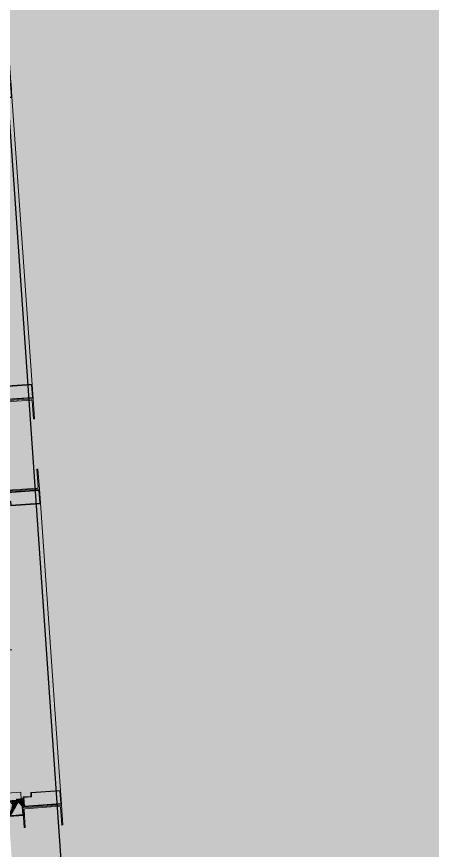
# Model space of a CAD drawing. Header units: millimetres. Extents: x 306 to 836129804, y -168137 to 818603917.
# Drawn here: x 834508528 to 834510625, y 817973443 to 817977650 of the extents above; entities that cross this region are included whole.
import ezdxf

# ---------------------------------------------------------------- set-up
doc = ezdxf.new("R2010")
doc.units = ezdxf.units.MM
doc.header["$LTSCALE"] = 3
for name, pattern in [('ACAD_ISO03W100', [30, 12, -18]), ('B0701', [2.34375, 1.5625, -0.78125]), ('Dash', [6, 3, -3])]:
    doc.linetypes.add(name, pattern=pattern)
doc.layers.add('_LTC', color=251, linetype='Continuous')
for name, color, linetype, lineweight in [('Eva-New', 1, 'ACAD_ISO03W100', 18), ('Hatch (LTC&CB)', 252, 'Continuous', 35), ('UAJ-08META', 251, 'Continuous', 9), ('UAJ-21EXWA-a', 251, 'Continuous', 9), ('UAJ-22INWA-a', 251, 'Continuous', 13), ('UAJ-23FLOR-c', 251, 'Continuous', 9), ('UAJ-31EXFR-h', 251, 'Continuous', 9), ('UAJ-31EXFR-y', 251, 'B0701', 9), ('UAJ-32INFR-c', 251, 'Continuous', 9), ('UAJ-32INFR-h', 251, 'Continuous', 9)]:
    doc.layers.add(name, color=color, linetype=linetype, lineweight=lineweight)
pattern_1 = [(45.00000000000012, (-109416.8442187309, -41196.64336895943), (-1.68379802270047, 1.683798022700463), []), (45.00000000000012, (-109415.7216861248, -41196.64336895943), (-1.68379802270047, 1.683798022700463), [])]
pattern_2 = [(45, (-1764.737409842762, 17.99999999945111), (-4.999999779477807, 4.999999779477808), []), (45, (-1763.037409842762, 17.99999999945111), (-4.999999779477807, 4.999999779477808), []), (45, (-1762.937409842762, 17.99999999945111), (-4.999999779477807, 4.999999779477808), []), (45, (-1762.837409842762, 17.99999999945111), (-4.999999779477807, 4.999999779477808), []), (45, (-1762.737409842762, 17.99999999945111), (-4.999999779477807, 4.999999779477808), []), (45, (-1762.637409842763, 17.99999999945111), (-4.999999779477807, 4.999999779477808), []), (45, (-1762.537409842762, 17.99999999945111), (-4.999999779477807, 4.999999779477808), []), (45, (-1762.437409842762, 17.99999999945111), (-4.999999779477807, 4.999999779477808), [])]
pattern_3 = [(45, (-1799.928081032677, 17.99999999945111), (-4.999999779477807, 4.999999779477808), []), (45, (-1798.228081032677, 17.99999999945111), (-4.999999779477807, 4.999999779477808), []), (45, (-1798.128081032677, 17.99999999945111), (-4.999999779477807, 4.999999779477808), []), (45, (-1798.028081032677, 17.99999999945111), (-4.999999779477807, 4.999999779477808), []), (45, (-1797.928081032677, 17.99999999945111), (-4.999999779477807, 4.999999779477808), []), (45, (-1797.828081032677, 17.99999999945111), (-4.999999779477807, 4.999999779477808), []), (45, (-1797.728081032677, 17.99999999945111), (-4.999999779477807, 4.999999779477808), []), (45, (-1797.628081032677, 17.99999999945111), (-4.999999779477807, 4.999999779477808), [])]

# ---------------------------------------------------------------- blocks, each defined once
blk = doc.blocks.new('21_UNS-EXWA-Facade Triangle Extrusion')
at = {"layer": 'UAJ-08META'}
h = blk.add_hatch(dxfattribs=at)
h.set_pattern_fill('ANSI32', color=256, scale=0.25, angle=-3.998908525866516)
h.set_pattern_definition(pattern_1)
edge = h.paths.add_edge_path()
edge.add_line((-75.01259005069733, -47.16361486911774), (-67.87473440170288, -33.6935887336731))
edge.add_line((-67.87473440170288, -33.6935887336731), (-65.25258207321167, -37.77321720123291))
edge.add_line((-65.25258207321167, -37.77321720123291), (-63.57014775276184, -36.69184410572052))
edge.add_line((-63.57014775276184, -36.69184410572052), (-66.191903591156, -32.612832903862))
edge.add_line((-66.191903591156, -32.612832903862), (-64.50235915184021, -31.54252290725708))
edge.add_line((-64.50235915184021, -31.54252290725708), (-61.88771343231201, -35.61047101020813))
edge.add_line((-61.88771343231201, -35.61047101020813), (-60.20527946949005, -34.5290983915329))
edge.add_line((-60.20527946949005, -34.5290983915329), (-62.82474744319916, -30.45036041736603))
edge.add_line((-62.82474744319916, -30.45036041736603), (-20.0749454498291, -2.995363593101501))
edge.add_line((-20.0749454498291, -2.995363593101501), (-17.46405339241028, -7.057471752166748))
edge.add_line((-17.46405339241028, -7.057471752166748), (-15.78161954879761, -5.976099371910095))
edge.add_line((-15.78161954879761, -5.976099371910095), (-18.39626514911652, -1.908150553703308))
edge.add_line((-18.39626514911652, -1.908150553703308), (-16.71758425235748, -0.8209383487701416))
edge.add_line((-16.71758425235748, -0.8209383487701416), (-14.09918510913849, -4.894726157188416))
edge.add_line((-14.09918510913849, -4.894726157188416), (-12.41675090789795, -3.813353180885315))
edge.add_line((-12.41675090789795, -3.813353180885315), (-15.0389039516449, 0.2662745714187622))
edge.add_line((-15.0389039516449, 0.2662745714187622), (-0.8188365697860718, 0.4905227422714233))
edge.add_line((-0.8188365697860718, 0.4905227422714233), (-71.2157564163208, 42.66169381141663))
edge.add_arc((-72.50049510525452, 40.51706179758747), 2.499999994716807, 59.07634435006711, 179.9920953721348)
edge.add_line((-75.0004950761795, 40.51740670204163), (-75.01273441314697, -48.20710110664368))
edge.add_line((-75.01273441314697, -48.20710110664368), (-75.01259005069733, -47.16361486911774))
edge = h.paths.add_edge_path(flags=16)
edge.add_line((-68.6583776473999, -31.22540402412415), (-16.1267796754837, 2.53891122341156))
edge.add_arc((-17.47850388801287, 4.641966418766378), 2.499999900289295, 302.7306025113452, 419.0763484705993)
edge.add_line((-16.19376540184021, 6.786598443984985), (-72.5004950761795, 40.51706194877625))
edge.add_line((-72.5004950761795, 40.51706194877625), (-72.51010143756866, -29.12200355529785))
edge.add_arc((-70.0101015365577, -29.12234859176267), 2.499999924820999, 179.9920923464523, 302.7305933400276)
h = blk.add_hatch(dxfattribs=at)
h.set_pattern_fill('ANSI32', color=256, scale=0.25, angle=-3.998908525866516)
h.set_pattern_definition(pattern_1)
h.paths.add_polyline_path([(-62.61064434051514, -37.26119458675385), (-65.49787187576294, -32.76788723468781), (-64.65470325946808, -32.23022532463074), (-61.76762568950653, -36.72203266620636), (-14.82031857967377, -6.546976327896118), (-17.70624601840973, -2.056959748268127), (-16.86690068244934, -1.513350248336792), (-13.97909653186798, -6.006286859512329), (-4.745509028434753, -0.07146263122558594), (0, 0), (-75.01273441314697, -48.20710110664368), (-72.51210236549377, -43.62797057628632), (-62.60884714126587, -37.26272201538086)])
for points in [[(-75.01259005069733, -47.16361486911774), (-67.87473440170288, -33.6935887336731), (-65.25258207321167, -37.77321720123291), (-63.57014775276184, -36.69184410572052), (-66.191903591156, -32.612832903862), (-64.50235915184021, -31.54252290725708), (-61.88771343231201, -35.61047101020813), (-60.20527946949005, -34.5290983915329), (-62.82474744319916, -30.45036041736603), (-20.0749454498291, -2.995363593101501), (-17.46405339241028, -7.057471752166748), (-15.78161954879761, -5.976099371910095), (-18.39626514911652, -1.908150553703308), (-16.71758425235748, -0.8209383487701416), (-14.09918510913849, -4.894726157188416), (-12.41675090789795, -3.813353180885315), (-15.0389039516449, 0.2662745714187622), (-0.8188365697860718, 0.4905227422714233), (-71.2157564163208, 42.66169381141663, 0.5826902400280833), (-75.0004950761795, 40.51740670204163), (-75.01273441314697, -48.20710110664368)], [(-68.6583776473999, -31.22540402412415), (-16.1267796754837, 2.53891122341156, 0.5562828354535237), (-16.19376540184021, 6.786598443984985), (-72.5004950761795, 40.51706194877625), (-72.51010143756866, -29.12200355529785, 0.593393664896227)]]:
    blk.add_lwpolyline(points, format="xyb", close=True, dxfattribs=at)
blk.add_lwpolyline([(-62.61064434051514, -37.26119458675385), (-65.49787187576294, -32.76788723468781), (-64.65470325946808, -32.23022532463074), (-61.76762568950653, -36.72203266620636), (-14.82031857967377, -6.546976327896118), (-17.70624601840973, -2.056959748268127), (-16.86690068244934, -1.513350248336792), (-13.97909653186798, -6.006286859512329), (-4.745509028434753, -0.07146263122558594), (0, 0), (-75.01273441314697, -48.20710110664368), (-72.51210236549377, -43.62797057628632), (-62.60884714126587, -37.26272201538086)], close=True, dxfattribs=at)
at = {"layer": 'UAJ-08META', "linetype": 'Dash'}
for points in [[(-14.97881484031677, 4.68138599395752), (-72.50529825687408, 5.697529196739197)], [(-71.2083113193512, -31.31649792194366), (-44.34713017940521, 23.65182995796204)]]:
    blk.add_lwpolyline(points, dxfattribs=at)
at = {"layer": 'UAJ-08META'}
blk.add_lwpolyline([(-18.12446212768555, -2.327821254730225), (-18.12287628650665, -2.326794028282166)], dxfattribs=at)
blk = doc.blocks.new('*U|REF3218964')
at = {"layer": 'UAJ-32INFR-c'}
h = blk.add_hatch(color=256, dxfattribs=at)
edge = h.paths.add_edge_path()
edge.add_line((2.374999999996889, 42.8219198798), (2.374999999996527, 3.749999999999972))
edge.add_arc((3.12499999999653, 3.749999999999988), 0.7500000000000031, 180.0000000000011, 269.999999999998)
edge.add_line((3.124999999996504, 2.999999999999985), (74.3875901572351, 2.999999999999326))
edge.add_line((74.3875901572351, 2.999999999999326), (74.38759015723507, -6.87894186057747e-13))
edge.add_line((74.38759015723507, -6.87894186057747e-13), (3.124999999996504, -2.131628207280301e-14))
edge.add_arc((3.124999999996538, 3.750000000000002), 3.750000000000023, 179.9999999999996, 269.9999999999996, ccw=False)
edge.add_line((-0.6250000000034852, 3.75000000000003), (-0.6250000000034993, 42.82191987980003))
edge.add_line((-0.6250000000034993, 42.82191987980003), (2.374999999996889, 42.8219198798))
at = {"layer": 'UAJ-32INFR-h'}
h = blk.add_hatch(dxfattribs=at)
h.set_pattern_fill('STAAL', color=256, style=0)
h.set_pattern_definition(pattern_2)
edge = h.paths.add_edge_path()
edge.add_line((2.374999999996889, 42.8219198798), (2.374999999996527, 3.749999999999972))
edge.add_arc((3.12499999999653, 3.749999999999988), 0.7500000000000031, 180.0000000000011, 269.999999999998)
edge.add_line((3.124999999996504, 2.999999999999985), (74.3875901572351, 2.999999999999326))
edge.add_line((74.3875901572351, 2.999999999999326), (74.38759015723507, -6.87894186057747e-13))
edge.add_line((74.38759015723507, -6.87894186057747e-13), (3.124999999996504, -2.131628207280301e-14))
edge.add_arc((3.124999999996538, 3.750000000000002), 3.750000000000023, 179.9999999999996, 269.9999999999996, ccw=False)
edge.add_line((-0.6250000000034852, 3.75000000000003), (-0.6250000000034993, 42.82191987980003))
edge.add_line((-0.6250000000034993, 42.82191987980003), (2.374999999996889, 42.8219198798))
at = {"layer": 'UAJ-22INWA-a', "lineweight": -2}
blk.add_lwpolyline([(2.374999999996889, 42.8219198798), (2.374999999996527, 3.749999999999975, 0.4142135623730798), (3.124999999996504, 2.999999999999985), (74.3875901572351, 2.999999999999326), (74.38759015723507, -6.87894186057747e-13), (3.12499999999651, -2.886579864025407e-14, -0.4142135623730951), (-0.6250000000034852, 3.75000000000003), (-0.6250000000030749, 42.82191987980003)], format="xyb", close=True, dxfattribs=at)
blk = doc.blocks.new('*U|REF3319065')
at = {"layer": 'UAJ-32INFR-c'}
h = blk.add_hatch(color=256, dxfattribs=at)
edge = h.paths.add_edge_path()
edge.add_line((2.374999999996889, 42.8219198798), (2.374999999996527, 3.749999999999972))
edge.add_arc((3.12499999999653, 3.749999999999988), 0.7500000000000031, 180.0000000000011, 269.999999999998)
edge.add_line((3.124999999996504, 2.999999999999985), (74.3875901572351, 2.999999999999326))
edge.add_line((74.3875901572351, 2.999999999999326), (74.38759015723507, -6.87894186057747e-13))
edge.add_line((74.38759015723507, -6.87894186057747e-13), (3.124999999996504, -2.131628207280301e-14))
edge.add_arc((3.124999999996538, 3.750000000000002), 3.750000000000023, 179.9999999999996, 269.9999999999996, ccw=False)
edge.add_line((-0.6250000000034852, 3.75000000000003), (-0.6250000000034993, 42.82191987980003))
edge.add_line((-0.6250000000034993, 42.82191987980003), (2.374999999996889, 42.8219198798))
at = {"layer": 'UAJ-32INFR-h'}
h = blk.add_hatch(dxfattribs=at)
h.set_pattern_fill('STAAL', color=256, style=0)
h.set_pattern_definition(pattern_2)
edge = h.paths.add_edge_path()
edge.add_line((2.374999999996889, 42.8219198798), (2.374999999996527, 3.749999999999972))
edge.add_arc((3.12499999999653, 3.749999999999988), 0.7500000000000031, 180.0000000000011, 269.999999999998)
edge.add_line((3.124999999996504, 2.999999999999985), (74.3875901572351, 2.999999999999326))
edge.add_line((74.3875901572351, 2.999999999999326), (74.38759015723507, -6.87894186057747e-13))
edge.add_line((74.38759015723507, -6.87894186057747e-13), (3.124999999996504, -2.131628207280301e-14))
edge.add_arc((3.124999999996538, 3.750000000000002), 3.750000000000023, 179.9999999999996, 269.9999999999996, ccw=False)
edge.add_line((-0.6250000000034852, 3.75000000000003), (-0.6250000000034993, 42.82191987980003))
edge.add_line((-0.6250000000034993, 42.82191987980003), (2.374999999996889, 42.8219198798))
at = {"layer": 'UAJ-22INWA-a', "lineweight": -2}
blk.add_lwpolyline([(2.374999999996889, 42.8219198798), (2.374999999996527, 3.749999999999975, 0.4142135623730798), (3.124999999996504, 2.999999999999985), (74.3875901572351, 2.999999999999326), (74.38759015723507, -6.87894186057747e-13), (3.12499999999651, -2.886579864025407e-14, -0.4142135623730951), (-0.6250000000034852, 3.75000000000003), (-0.6250000000030749, 42.82191987980003)], format="xyb", close=True, dxfattribs=at)
blk = doc.blocks.new('*U|REF3419166')
at = {"layer": 'UAJ-32INFR-c'}
h = blk.add_hatch(color=256, dxfattribs=at)
edge = h.paths.add_edge_path()
edge.add_line((2.374999999996803, 30.0000000055), (2.374999999996527, 3.749999999999993))
edge.add_arc((3.124999999996549, 3.750000000000012), 0.7500000000000222, 180.0000000000013, 269.9999999999998)
edge.add_line((3.124999999996547, 2.99999999999999), (39.19691896732024, 2.999999999999649))
edge.add_line((39.19691896732024, 2.999999999999649), (39.19691896732022, -3.512745649913995e-13))
edge.add_line((39.19691896732022, -3.510618379322006e-13), (3.124999999996518, -2.486899575160351e-14))
edge.add_arc((3.124999999996543, 3.750000000000004), 3.750000000000028, 179.9999999999996, 269.9999999999996, ccw=False)
edge.add_line((-0.6250000000034852, 3.75000000000003), (-0.6250000000031972, 30.00000000550003))
edge.add_line((-0.6250000000031972, 30.00000000550003), (2.374999999996803, 30.0000000055))
at = {"layer": 'UAJ-32INFR-h'}
h = blk.add_hatch(dxfattribs=at)
h.set_pattern_fill('STAAL', color=256, style=0)
h.set_pattern_definition(pattern_3)
edge = h.paths.add_edge_path()
edge.add_line((2.374999999996803, 30.0000000055), (2.374999999996527, 3.749999999999993))
edge.add_arc((3.124999999996549, 3.750000000000012), 0.7500000000000222, 180.0000000000013, 269.9999999999998)
edge.add_line((3.124999999996547, 2.99999999999999), (39.19691896732024, 2.999999999999649))
edge.add_line((39.19691896732024, 2.999999999999649), (39.19691896732022, -3.512745649913995e-13))
edge.add_line((39.19691896732022, -3.510618379322006e-13), (3.124999999996518, -2.486899575160351e-14))
edge.add_arc((3.124999999996543, 3.750000000000004), 3.750000000000028, 179.9999999999996, 269.9999999999996, ccw=False)
edge.add_line((-0.6250000000034852, 3.75000000000003), (-0.6250000000031972, 30.00000000550003))
edge.add_line((-0.6250000000031972, 30.00000000550003), (2.374999999996803, 30.0000000055))
at = {"layer": 'UAJ-22INWA-a', "lineweight": -2}
blk.add_lwpolyline([(2.374999999996803, 30.0000000055), (2.374999999996527, 3.749999999999995, 0.4142135623730876), (3.124999999996547, 2.99999999999999), (39.19691896732024, 2.999999999999649), (39.19691896732022, -3.510618379322006e-13), (3.124999999996518, -2.486899575160351e-14, -0.4142135623730951), (-0.6250000000034852, 3.75000000000003), (-0.6250000000031972, 30.00000000550003)], format="xyb", close=True, dxfattribs=at)
blk = doc.blocks.new('*U|REF23431329')
at = {"layer": 'UAJ-32INFR-c'}
h = blk.add_hatch(color=256, dxfattribs=at)
h.dxf.hatch_style = 1
h.paths.add_polyline_path([(4, 1.17415765998885e-09, 1), (-4, 1.17415765998885e-09, 1)])
h.paths.add_polyline_path([(3, 1.17415765998885e-09, -1), (-3, 1.17415765998885e-09, -1)], flags=16)
at = {"layer": 'UAJ-32INFR-h'}
h = blk.add_hatch(dxfattribs=at)
h.set_pattern_fill('STAAL', color=256)
h.set_pattern_definition([(45, (0, 0), (-4.999999779477807, 4.999999779477808), []), (45, (1.7, 0), (-4.999999779477807, 4.999999779477808), []), (45, (1.8, 0), (-4.999999779477807, 4.999999779477808), []), (45, (1.9, 0), (-4.999999779477807, 4.999999779477808), []), (45, (2, 0), (-4.999999779477807, 4.999999779477808), []), (45, (2.1, 0), (-4.999999779477807, 4.999999779477808), []), (45, (2.2, 0), (-4.999999779477807, 4.999999779477808), []), (45, (2.3, 0), (-4.999999779477807, 4.999999779477808), [])])
h.paths.add_polyline_path([(4, 1.17415765998885e-09, 1), (-4, 1.17415765998885e-09, 1)])
at = {"layer": 'UAJ-22INWA-a', "lineweight": -2}
for radius in [4, 3]:
    blk.add_circle((0, 1.17415765998885e-09), radius, dxfattribs=at)
blk = doc.blocks.new('*U|REF3118863')
at = {"layer": 'UAJ-32INFR-c'}
h = blk.add_hatch(color=256, dxfattribs=at)
edge = h.paths.add_edge_path()
edge.add_line((2.374999999996803, 30.0000000055), (2.374999999996527, 3.749999999999993))
edge.add_arc((3.124999999996549, 3.750000000000012), 0.7500000000000222, 180.0000000000013, 269.9999999999998)
edge.add_line((3.124999999996547, 2.99999999999999), (39.19691896732024, 2.999999999999649))
edge.add_line((39.19691896732024, 2.999999999999649), (39.19691896732022, -3.512745649913995e-13))
edge.add_line((39.19691896732022, -3.510618379322006e-13), (3.124999999996518, -2.486899575160351e-14))
edge.add_arc((3.124999999996543, 3.750000000000004), 3.750000000000028, 179.9999999999996, 269.9999999999996, ccw=False)
edge.add_line((-0.6250000000034852, 3.75000000000003), (-0.6250000000031972, 30.00000000550003))
edge.add_line((-0.6250000000031972, 30.00000000550003), (2.374999999996803, 30.0000000055))
at = {"layer": 'UAJ-32INFR-h'}
h = blk.add_hatch(dxfattribs=at)
h.set_pattern_fill('STAAL', color=256, style=0)
h.set_pattern_definition(pattern_3)
edge = h.paths.add_edge_path()
edge.add_line((2.374999999996803, 30.0000000055), (2.374999999996527, 3.749999999999993))
edge.add_arc((3.124999999996549, 3.750000000000012), 0.7500000000000222, 180.0000000000013, 269.9999999999998)
edge.add_line((3.124999999996547, 2.99999999999999), (39.19691896732024, 2.999999999999649))
edge.add_line((39.19691896732024, 2.999999999999649), (39.19691896732022, -3.512745649913995e-13))
edge.add_line((39.19691896732022, -3.510618379322006e-13), (3.124999999996518, -2.486899575160351e-14))
edge.add_arc((3.124999999996543, 3.750000000000004), 3.750000000000028, 179.9999999999996, 269.9999999999996, ccw=False)
edge.add_line((-0.6250000000034852, 3.75000000000003), (-0.6250000000031972, 30.00000000550003))
edge.add_line((-0.6250000000031972, 30.00000000550003), (2.374999999996803, 30.0000000055))
at = {"layer": 'UAJ-22INWA-a', "lineweight": -2}
blk.add_lwpolyline([(2.374999999996803, 30.0000000055), (2.374999999996527, 3.749999999999995, 0.4142135623730876), (3.124999999996547, 2.99999999999999), (39.19691896732024, 2.999999999999649), (39.19691896732022, -3.510618379322006e-13), (3.124999999996518, -2.486899575160351e-14, -0.4142135623730951), (-0.6250000000034852, 3.75000000000003), (-0.6250000000031972, 30.00000000550003)], format="xyb", close=True, dxfattribs=at)
blk = doc.blocks.new('*U2878')
at = {"layer": 'UAJ-31EXFR-h'}
h = blk.add_hatch(color=256, dxfattribs=at)
h.dxf.hatch_style = 1
edge = h.paths.add_edge_path()
edge.add_line((-49.98460531026613, 64.98741030649806), (50.04618311136473, 64.98740982966086))
edge.add_line((50.04618311136473, 64.98740982966086), (50.04618311136473, -130.0031429683916))
edge.add_line((50.04618311136473, -130.0031429683916), (-49.98460566997697, -130.0031429683916))
edge.add_line((-49.98460566997697, -130.0031429683916), (-49.98460566997697, -125.0031433260195))
edge.add_line((-49.98460566997697, -125.0031433260195), (40.01539468973378, -125.0031424823068))
edge.add_arc((40.01539468973377, -120.0031424823069), 4.999999999999915, 270.0000000000002, 359.9999999999997)
edge.add_line((45.01539468973368, -120.0031424823069), (45.01539433210586, 54.98741006807947))
edge.add_arc((40.01539392509982, 54.98740989949206), 5.000000407006037, 1.931869285508747e-06, 89.9999912379403)
edge.add_line((40.01539468973384, 59.98741030649805), (-49.98460531026613, 59.98741030649806))
edge.add_line((-49.98460531026613, 59.98741030649806), (-49.98460531026613, 64.98741030649806))
h = blk.add_hatch(color=256, dxfattribs=at)
h.dxf.hatch_style = 1
h.paths.add_polyline_path([(50.04618311136475, 64.98740982966086), (55.0153946897339, 64.98740982966086), (55.0153946897339, -130.0031433262515), (50.04618311136475, -130.0031433262515)])
h = blk.add_hatch(color=256, dxfattribs=at)
h.dxf.hatch_style = 1
h.paths.add_polyline_path([(122.0153945705246, -127.0031433262515), (58.01539468973387, -127.0031433262515), (58.01539445131529, 57.17808079676291), (102.015394332106, 57.1780809159722), (102.0153946897339, 17.1780809159722), (122.0153944513153, 17.17808079676291)], flags=16)
h.paths.add_polyline_path([(125.0153945705246, -130.0031433262515), (55.01539468973387, -130.0031433262515), (55.015394332106, 60.1780809159722), (105.015394332106, 60.1780809159722), (105.0153946897339, 20.17808079676291), (125.0153945705246, 20.17808079676291)])
h = blk.add_hatch(color=256, dxfattribs=at)
h.dxf.hatch_style = 1
h.paths.add_polyline_path([(1578.015394570525, -127.0031433262515), (1642.015394451315, -127.0031433262515), (1642.015394689734, 57.17808079676291), (1598.015394808943, 57.1780809159722), (1598.015394451315, 17.1780809159722), (1578.015394689734, 17.17808079676291)], flags=16)
h.paths.add_polyline_path([(1575.015394570525, -130.0031433262515), (1645.015394451315, -130.0031433262515), (1645.015394808943, 60.1780809159722), (1595.015394808943, 60.1780809159722), (1595.015394451315, 20.17808079676291), (1575.015394570525, 20.17808079676291)])
h = blk.add_hatch(color=256, dxfattribs=at)
h.dxf.hatch_style = 1
h.paths.add_polyline_path([(1649.984606029685, 64.98740982966086), (1645.015394451315, 64.98740982966086), (1645.015394451315, -130.0031433262515), (1649.984606029685, -130.0031433262515)])
h = blk.add_hatch(color=256, dxfattribs=at)
h.dxf.hatch_style = 1
edge = h.paths.add_edge_path()
edge.add_line((1750.015394451315, 64.98741030649806), (1649.984606029685, 64.98740982966086))
edge.add_line((1649.984606029685, 64.98740982966086), (1649.984606029685, -130.0031429683916))
edge.add_line((1649.984606029685, -130.0031429683916), (1750.015394811026, -130.0031429683916))
edge.add_line((1750.015394811026, -130.0031429683916), (1750.015394811026, -125.0031433260195))
edge.add_line((1750.015394811026, -125.0031433260195), (1660.015394451315, -125.0031424823068))
edge.add_arc((1660.015394451315, -120.0031424823069), 4.999999999999858, 179.9999999999997, 270, ccw=False)
edge.add_line((1655.015394451316, -120.0031424823069), (1655.015394808943, 54.98741006807947))
edge.add_arc((1660.015395215949, 54.98740989949212), 5.00000040700593, 90.00000876205979, 179.9999980681314, ccw=False)
edge.add_line((1660.015394451315, 59.98741030649805), (1750.015394451315, 59.98741030649806))
edge.add_line((1750.015394451315, 59.98741030649806), (1750.015394451315, 64.98741030649806))
at = {"layer": 'UAJ-08META'}
for points in [[(-49.98460531026613, 64.98741030649806), (50.04618311136473, 64.98740982966086), (50.04618311136473, -130.0031429683916), (-49.98460566997697, -130.0031429683916), (-49.98460566997697, -125.0031433260195), (40.01539468973378, -125.0031424823068, 0.4142135623730921), (45.01539468973368, -120.0031424823069), (45.01539433210586, 54.98741006807948, 0.4142135077062553), (40.01539468973384, 59.98741030649805), (-49.98460531026613, 59.98741030649806)], [(1750.015394451315, 64.98741030649806), (1649.984606029685, 64.98740982966086), (1649.984606029685, -130.0031429683916), (1750.015394811026, -130.0031429683916), (1750.015394811026, -125.0031433260195), (1660.015394451315, -125.0031424823068, -0.4142135623730921), (1655.015394451316, -120.0031424823069), (1655.015394808943, 54.98741006807948, -0.4142135077062553), (1660.015394451315, 59.98741030649805), (1750.015394451315, 59.98741030649806)]]:
    blk.add_lwpolyline(points, format="xyb", close=True, dxfattribs=at)
for points in [[(50.04618311136475, 64.98740982966086), (55.0153946897339, 64.98740982966086), (55.0153946897339, -130.0031433262515), (50.04618311136475, -130.0031433262515)], [(125.0153945705246, -130.0031433262515), (55.01539468973387, -130.0031433262515), (55.015394332106, 60.1780809159722), (105.015394332106, 60.1780809159722), (105.0153946897339, 20.17808079676291), (125.0153945705246, 20.17808079676291)], [(122.0153945705246, -127.0031433262515), (58.01539468973387, -127.0031433262515), (58.01539445131529, 57.17808079676291), (102.015394332106, 57.1780809159722), (102.0153946897339, 17.1780809159722), (122.0153944513153, 17.17808079676291)], [(1575.015394570525, -130.0031429686236), (1645.015394451315, -130.0031430878329), (1645.015394570525, 60.17808115439077), (1595.015394689734, 60.17808139280935), (1595.015394212897, 20.17808115439077), (1575.015394212897, 20.17808115439077)], [(1575.015394570525, -130.0031433262515), (1645.015394451315, -130.0031433262515), (1645.015394808943, 60.1780809159722), (1595.015394808943, 60.1780809159722), (1595.015394451315, 20.17808079676291), (1575.015394570525, 20.17808079676291)], [(1578.015394689734, -127.0031429686236), (1642.015394451315, -127.0031429686236), (1642.015394689734, 57.17808115439077), (1598.015394808943, 57.17808127360006), (1598.015394212897, 17.17808115439077), (1578.015394451315, 17.17808103518148)], [(1578.015394570525, -127.0031433262515), (1642.015394451315, -127.0031433262515), (1642.015394689734, 57.17808079676291), (1598.015394808943, 57.1780809159722), (1598.015394451315, 17.1780809159722), (1578.015394689734, 17.17808079676291)], [(1649.984606029685, 64.98740982966086), (1645.015394451315, 64.98740982966086), (1645.015394451315, -130.0031433262515), (1649.984606029685, -130.0031433262515)]]:
    blk.add_lwpolyline(points, close=True, dxfattribs=at)
at = {"layer": 'UAJ-21EXWA-a'}
for points in [[(130.2247588708791, 70.17808103400745), (130.2247589900882, 815.1780810340074), (90.22483027724333, 815.1780811532167), (90.22483003882498, 70.17808115321674)], [(1569.836818934394, 70.17808103400745), (1569.836818815185, 815.1780810340074), (1609.83674752803, 815.1780811532167), (1609.836747766448, 70.17808115321674)]]:
    blk.add_lwpolyline(points, close=True, dxfattribs=at)
at = {"layer": 'UAJ-23FLOR-c'}
blk.add_lwpolyline([(1649.984606029685, -130.0031429683915), (1649.984605792248, 64.98740982966086), (1687.806526253754, 64.98741000995435), (1687.806525896176, 139.9999999944971), (12.22426324487308, 139.9999999944971), (12.22426288729524, 64.98741000995435), (50.04618311136475, 64.98740982966086), (50.04618311136473, -130.0031429683915)], close=True, dxfattribs=at)
at = {"layer": 'UAJ-31EXFR-h'}
for points in [[(15.22426403311796, 730.1780809147981), (15.22426403311796, 815.1780811532167), (90.22483027724333, 815.1780811532167), (90.22483026441961, 775.1070505983323)], [(1684.77573596687, 730.1780809147981), (1684.77573596687, 815.1780811532167), (1609.775169722745, 815.1780811532167), (1609.775169735568, 775.1070505983323)], [(15.22426403311796, 730.1780809147981), (15.22426391390867, 530.1780807955888), (90.2248302004147, 575.1070593757348), (90.23699844626493, 681.9709798081544)], [(130.2247587516696, 745.1780807955888), (210.2247587516698, 745.1780807955888), (210.2247587516698, 140.1780809147982), (130.2247587516696, 140.1780809147982)], [(180.2247588708791, 140.1780807955889), (210.2247587516698, 140.1780809147982), (210.2247588708789, 745.1780809147981), (180.2247588708789, 745.1780809147981)], [(1519.836818934394, 140.1780807955889), (1489.836819053603, 140.1780809147982), (1489.836818934394, 745.1780809147981), (1519.836818934394, 745.1780809147981)], [(1489.836818934394, 745.1780809147981), (1569.836818934394, 745.1780809147981), (1569.836818934394, 140.1780807955889), (1489.836818934394, 140.1780807955889)], [(1684.837313772155, 730.1780809147981), (1684.837313891365, 530.1780807955888), (1609.836747604859, 575.1070593757348), (1609.824579359008, 681.9709798081544)], [(15.22426391390867, 530.1780807955888), (15.22426379469938, 330.1780806763795), (90.22483008120541, 375.1070592565255), (90.23699832705564, 481.9709796889451)], [(1684.837313891365, 530.1780807955888), (1684.837314010574, 330.1780806763795), (1609.836747724068, 375.1070592565255), (1609.824579478218, 481.9709796889451)], [(15.2242639139089, 330.1780807955889), (15.22426379469961, 130.1780806763795), (90.22483008120564, 175.1070592565256), (90.23699832705587, 281.9709796889452)], [(1684.837313891364, 330.1780807955889), (1684.837314010574, 130.1780806763795), (1609.836747724068, 175.1070592565256), (1609.824579478217, 281.9709796889452)]]:
    blk.add_lwpolyline(points, close=True, dxfattribs=at)
for points in [[(180.2247586324603, 745.1780807955888), (130.2247587516696, 745.1780807955888), (130.2247587516696, 735.1780807955888), (180.224758513251, 735.1780807955888)], [(1519.836819172813, 745.1780807955888), (1569.836819053604, 745.1780807955888), (1569.836819053604, 735.1780807955888), (1519.836819292022, 735.1780807955888)], [(180.2247588708791, 140.1780807955889), (130.2247588708791, 140.1780807955889), (130.2247587516698, 150.1780807955889), (180.2247586324605, 150.1780809147982)], [(1519.836818934394, 140.1780807955889), (1569.836818934394, 140.1780807955889), (1569.836819053603, 150.1780807955889), (1519.836819172813, 150.1780809147982)]]:
    blk.add_lwpolyline(points, dxfattribs=at)
at = {"layer": 'UAJ-31EXFR-y'}
for centre, start, end in [((95.01539421289671, 60.17808079676291), 0.365888888834736, 89.60699467943572), ((1605.015394689734, 60.17808079676291), 90.39300532056428, 179.6341111111653)]:
    blk.add_arc(centre, 755.000000395918, start, end, dxfattribs=at)
at = {"xscale": -1}
for p in [(15.22426403311796, 730.1780809147981), (15.22426391390867, 530.1780807955888), (15.2242639139089, 330.1780807955889), (15.22426403311819, 130.1780806763796)]:
    blk.add_blockref('21_UNS-EXWA-Facade Triangle Extrusion', p, dxfattribs=at)
for p in [(1684.837313772155, 730.1780809147981), (1684.837313891365, 530.1780807955888), (1684.837313891364, 330.1780807955889), (1684.837313772155, 130.1780806763796)]:
    blk.add_blockref('21_UNS-EXWA-Facade Triangle Extrusion', p)
at = {"layer": 'UAJ-08META', "xscale": -1}
for name, p, rotation in [('*U|REF3218964', (12.22426323167559, 65.612409837262), 269.9999999898344), ('*U|REF23431329', (95.0461831155393, 60.17808079676291), 269.999999992243)]:
    blk.add_blockref(name, p, dxfattribs=dict(at, rotation=rotation))
at = {"layer": 'UAJ-08META'}
for name, p, rotation in [('*U|REF3319065', (1687.806525909374, 65.612409837262), 90.00000001016568), ('*U|REF23431329', (1604.953816884449, 60.17808079676291), 90.00000000775698)]:
    blk.add_blockref(name, p, dxfattribs=dict(at, rotation=rotation))
at = {"layer": 'UAJ-08META', "xscale": -1}
blk.add_blockref('*U|REF3419166', (95.04618371211801, 64.98740982951915), dxfattribs=at)
at = {"layer": 'UAJ-08META'}
blk.add_blockref('*U|REF3118863', (1604.95381628787, 64.98740982951915), dxfattribs=at)
blk = doc.blocks.new('*U2884')
at = {"layer": 'UAJ-31EXFR-h'}
h = blk.add_hatch(color=256, dxfattribs=at)
h.dxf.hatch_style = 1
edge = h.paths.add_edge_path()
edge.add_line((-49.98460531026613, 64.98741030649806), (50.04618311136473, 64.98740982966086))
edge.add_line((50.04618311136473, 64.98740982966086), (50.04618311136473, -129.9968843615752))
edge.add_line((50.04618311136473, -129.9968843615752), (-49.98460566997697, -129.9968843615752))
edge.add_line((-49.98460566997697, -129.9968843615752), (-49.98460566997697, -124.996884719203))
edge.add_line((-49.98460566997697, -124.996884719203), (40.01539468973378, -124.9968838754903))
edge.add_arc((40.01539468973377, -119.9968838754904), 4.999999999999915, 270.0000000000002, 359.9999999999997)
edge.add_line((45.01539468973368, -119.9968838754904), (45.01539433210586, 54.98741006807947))
edge.add_arc((40.01539392509982, 54.98740989949206), 5.000000407006037, 1.931869285508747e-06, 89.9999912379403)
edge.add_line((40.01539468973384, 59.98741030649805), (-49.98460531026613, 59.98741030649806))
edge.add_line((-49.98460531026613, 59.98741030649806), (-49.98460531026613, 64.98741030649806))
h = blk.add_hatch(color=256, dxfattribs=at)
h.dxf.hatch_style = 1
h.paths.add_polyline_path([(50.04618311136475, 64.98740982966086), (55.0153946897339, 64.98740982966086), (55.0153946897339, -129.9968847194351), (50.04618311136475, -129.9968847194351)])
h = blk.add_hatch(color=256, dxfattribs=at)
h.dxf.hatch_style = 1
h.paths.add_polyline_path([(122.0153945705246, -126.9968847194351), (58.01539468973387, -126.9968847194351), (58.01539445131529, 57.17808079676291), (102.015394332106, 57.1780809159722), (102.0153946897339, 17.1780809159722), (122.0153944513153, 17.17808079676291)], flags=16)
h.paths.add_polyline_path([(125.0153945705246, -129.9968847194351), (55.01539468973387, -129.9968847194351), (55.015394332106, 60.1780809159722), (105.015394332106, 60.1780809159722), (105.0153946897339, 20.17808079676291), (125.0153945705246, 20.17808079676291)])
h = blk.add_hatch(color=256, dxfattribs=at)
h.dxf.hatch_style = 1
h.paths.add_polyline_path([(1578.015394570525, -126.9968847194351), (1642.015394451315, -126.9968847194351), (1642.015394689734, 57.17808079676291), (1598.015394808943, 57.1780809159722), (1598.015394451315, 17.1780809159722), (1578.015394689734, 17.17808079676291)], flags=16)
h.paths.add_polyline_path([(1575.015394570525, -129.9968847194351), (1645.015394451315, -129.9968847194351), (1645.015394808943, 60.1780809159722), (1595.015394808943, 60.1780809159722), (1595.015394451315, 20.17808079676291), (1575.015394570525, 20.17808079676291)])
h = blk.add_hatch(color=256, dxfattribs=at)
h.dxf.hatch_style = 1
h.paths.add_polyline_path([(1649.984606029685, 64.98740982966086), (1645.015394451315, 64.98740982966086), (1645.015394451315, -129.9968847194351), (1649.984606029685, -129.9968847194351)])
h = blk.add_hatch(color=256, dxfattribs=at)
h.dxf.hatch_style = 1
edge = h.paths.add_edge_path()
edge.add_line((1750.015394451315, 64.98741030649806), (1649.984606029685, 64.98740982966086))
edge.add_line((1649.984606029685, 64.98740982966086), (1649.984606029685, -129.9968843615752))
edge.add_line((1649.984606029685, -129.9968843615752), (1750.015394811026, -129.9968843615752))
edge.add_line((1750.015394811026, -129.9968843615752), (1750.015394811026, -124.996884719203))
edge.add_line((1750.015394811026, -124.996884719203), (1660.015394451315, -124.9968838754903))
edge.add_arc((1660.015394451315, -119.9968838754905), 4.999999999999858, 179.9999999999997, 270, ccw=False)
edge.add_line((1655.015394451316, -119.9968838754904), (1655.015394808943, 54.98741006807947))
edge.add_arc((1660.015395215949, 54.98740989949212), 5.00000040700593, 90.00000876205979, 179.9999980681314, ccw=False)
edge.add_line((1660.015394451315, 59.98741030649805), (1750.015394451315, 59.98741030649806))
edge.add_line((1750.015394451315, 59.98741030649806), (1750.015394451315, 64.98741030649806))
at = {"layer": 'UAJ-08META'}
for points in [[(-49.98460531026613, 64.98741030649806), (50.04618311136473, 64.98740982966086), (50.04618311136473, -129.9968843615752), (-49.98460566997697, -129.9968843615752), (-49.98460566997697, -124.996884719203), (40.01539468973378, -124.9968838754903, 0.4142135623730921), (45.01539468973368, -119.9968838754904), (45.01539433210586, 54.98741006807948, 0.4142135077062553), (40.01539468973384, 59.98741030649805), (-49.98460531026613, 59.98741030649806)], [(1750.015394451315, 64.98741030649806), (1649.984606029685, 64.98740982966086), (1649.984606029685, -129.9968843615752), (1750.015394811026, -129.9968843615752), (1750.015394811026, -124.996884719203), (1660.015394451315, -124.9968838754903, -0.4142135623730921), (1655.015394451316, -119.9968838754904), (1655.015394808943, 54.98741006807948, -0.4142135077062553), (1660.015394451315, 59.98741030649805), (1750.015394451315, 59.98741030649806)]]:
    blk.add_lwpolyline(points, format="xyb", close=True, dxfattribs=at)
for points in [[(50.04618311136475, 64.98740982966086), (55.0153946897339, 64.98740982966086), (55.0153946897339, -129.9968847194351), (50.04618311136475, -129.9968847194351)], [(125.0153945705246, -129.9968847194351), (55.01539468973387, -129.9968847194351), (55.015394332106, 60.1780809159722), (105.015394332106, 60.1780809159722), (105.0153946897339, 20.17808079676291), (125.0153945705246, 20.17808079676291)], [(122.0153945705246, -126.9968847194351), (58.01539468973387, -126.9968847194351), (58.01539445131529, 57.17808079676291), (102.015394332106, 57.1780809159722), (102.0153946897339, 17.1780809159722), (122.0153944513153, 17.17808079676291)], [(1575.015394570525, -129.9968843618072), (1645.015394451315, -129.9968844810165), (1645.015394570525, 60.17808115439077), (1595.015394689734, 60.17808139280935), (1595.015394212897, 20.17808115439077), (1575.015394212897, 20.17808115439077)], [(1575.015394570525, -129.9968847194351), (1645.015394451315, -129.9968847194351), (1645.015394808943, 60.1780809159722), (1595.015394808943, 60.1780809159722), (1595.015394451315, 20.17808079676291), (1575.015394570525, 20.17808079676291)], [(1578.015394689734, -126.9968843618072), (1642.015394451315, -126.9968843618072), (1642.015394689734, 57.17808115439077), (1598.015394808943, 57.17808127360006), (1598.015394212897, 17.17808115439077), (1578.015394451315, 17.17808103518148)], [(1578.015394570525, -126.9968847194351), (1642.015394451315, -126.9968847194351), (1642.015394689734, 57.17808079676291), (1598.015394808943, 57.1780809159722), (1598.015394451315, 17.1780809159722), (1578.015394689734, 17.17808079676291)], [(1649.984606029685, 64.98740982966086), (1645.015394451315, 64.98740982966086), (1645.015394451315, -129.9968847194351), (1649.984606029685, -129.9968847194351)]]:
    blk.add_lwpolyline(points, close=True, dxfattribs=at)
at = {"layer": 'UAJ-21EXWA-a'}
for points in [[(130.2247588708791, 70.17808103400745), (130.2247589900882, 815.1780810340074), (90.22483027724333, 815.1780811532167), (90.22483003882498, 70.17808115321674)], [(1569.836818934394, 70.17808103400745), (1569.836818815185, 815.1780810340074), (1609.83674752803, 815.1780811532167), (1609.836747766448, 70.17808115321674)]]:
    blk.add_lwpolyline(points, close=True, dxfattribs=at)
at = {"layer": 'UAJ-23FLOR-c'}
blk.add_lwpolyline([(1649.984606029685, -129.996884361575), (1649.984605792248, 64.98740982966086), (1687.806526253754, 64.98741000995435), (1687.806525896176, 139.9999999944971), (12.22426324487308, 139.9999999944971), (12.22426288729524, 64.98741000995435), (50.04618311136475, 64.98740982966086), (50.04618311136473, -129.996884361575)], close=True, dxfattribs=at)
at = {"layer": 'UAJ-31EXFR-h'}
for points in [[(15.22426403311796, 730.1780809147981), (15.22426403311796, 815.1780811532167), (90.22483027724333, 815.1780811532167), (90.22483026441961, 775.1070505983323)], [(1684.77573596687, 730.1780809147981), (1684.77573596687, 815.1780811532167), (1609.775169722745, 815.1780811532167), (1609.775169735568, 775.1070505983323)], [(15.22426403311796, 730.1780809147981), (15.22426391390867, 530.1780807955888), (90.2248302004147, 575.1070593757348), (90.23699844626493, 681.9709798081544)], [(130.2247587516696, 745.1780807955888), (210.2247587516698, 745.1780807955888), (210.2247587516698, 140.1780809147982), (130.2247587516696, 140.1780809147982)], [(180.2247588708791, 140.1780807955889), (210.2247587516698, 140.1780809147982), (210.2247588708789, 745.1780809147981), (180.2247588708789, 745.1780809147981)], [(1519.836818934394, 140.1780807955889), (1489.836819053603, 140.1780809147982), (1489.836818934394, 745.1780809147981), (1519.836818934394, 745.1780809147981)], [(1489.836818934394, 745.1780809147981), (1569.836818934394, 745.1780809147981), (1569.836818934394, 140.1780807955889), (1489.836818934394, 140.1780807955889)], [(1684.837313772155, 730.1780809147981), (1684.837313891365, 530.1780807955888), (1609.836747604859, 575.1070593757348), (1609.824579359008, 681.9709798081544)], [(15.22426391390867, 530.1780807955888), (15.22426379469938, 330.1780806763795), (90.22483008120541, 375.1070592565255), (90.23699832705564, 481.9709796889451)], [(1684.837313891365, 530.1780807955888), (1684.837314010574, 330.1780806763795), (1609.836747724068, 375.1070592565255), (1609.824579478218, 481.9709796889451)], [(15.2242639139089, 330.1780807955889), (15.22426379469961, 130.1780806763795), (90.22483008120564, 175.1070592565256), (90.23699832705587, 281.9709796889452)], [(1684.837313891364, 330.1780807955889), (1684.837314010574, 130.1780806763795), (1609.836747724068, 175.1070592565256), (1609.824579478217, 281.9709796889452)]]:
    blk.add_lwpolyline(points, close=True, dxfattribs=at)
for points in [[(180.2247586324603, 745.1780807955888), (130.2247587516696, 745.1780807955888), (130.2247587516696, 735.1780807955888), (180.224758513251, 735.1780807955888)], [(1519.836819172813, 745.1780807955888), (1569.836819053604, 745.1780807955888), (1569.836819053604, 735.1780807955888), (1519.836819292022, 735.1780807955888)], [(180.2247588708791, 140.1780807955889), (130.2247588708791, 140.1780807955889), (130.2247587516698, 150.1780807955889), (180.2247586324605, 150.1780809147982)], [(1519.836818934394, 140.1780807955889), (1569.836818934394, 140.1780807955889), (1569.836819053603, 150.1780807955889), (1519.836819172813, 150.1780809147982)]]:
    blk.add_lwpolyline(points, dxfattribs=at)
at = {"layer": 'UAJ-31EXFR-y'}
for centre, start, end in [((95.01539421289671, 60.17808079676291), 0.365888888834736, 89.60699467943572), ((1605.015394689734, 60.17808079676291), 90.39300532056428, 179.6341111111653)]:
    blk.add_arc(centre, 755.000000395918, start, end, dxfattribs=at)
at = {"xscale": -1}
for p in [(15.22426403311796, 730.1780809147981), (15.22426391390867, 530.1780807955888), (15.2242639139089, 330.1780807955889), (15.22426403311819, 130.1780806763796)]:
    blk.add_blockref('21_UNS-EXWA-Facade Triangle Extrusion', p, dxfattribs=at)
for p in [(1684.837313772155, 730.1780809147981), (1684.837313891365, 530.1780807955888), (1684.837313891364, 330.1780807955889), (1684.837313772155, 130.1780806763796)]:
    blk.add_blockref('21_UNS-EXWA-Facade Triangle Extrusion', p)
at = {"layer": 'UAJ-08META', "xscale": -1}
for name, p, rotation in [('*U|REF3218964', (12.22426323167559, 65.612409837262), 269.9999999898344), ('*U|REF23431329', (95.0461831155393, 60.17808079676291), 269.999999992243)]:
    blk.add_blockref(name, p, dxfattribs=dict(at, rotation=rotation))
at = {"layer": 'UAJ-08META'}
for name, p, rotation in [('*U|REF3319065', (1687.806525909374, 65.612409837262), 90.00000001016568), ('*U|REF23431329', (1604.953816884449, 60.17808079676291), 90.00000000775698)]:
    blk.add_blockref(name, p, dxfattribs=dict(at, rotation=rotation))
at = {"layer": 'UAJ-08META', "xscale": -1}
blk.add_blockref('*U|REF3419166', (95.04618371211801, 64.98740982951915), dxfattribs=at)
at = {"layer": 'UAJ-08META'}
blk.add_blockref('*U|REF3118863', (1604.95381628787, 64.98740982951915), dxfattribs=at)
blk = doc.blocks.new('FAC-00-0')
at = {"layer": '_LTC'}
blk.add_line((834509659.7418196, 817960427.0293779), (834506006.9312543, 818012678.9859269), dxfattribs=at)
blk.add_line((834509659.7418196, 817960427.0293779), (834506006.9312543, 818012678.9859269), dxfattribs=at)
at = {"layer": '_LTC', "rotation": 93.9989084093058}
for name, p in [('*U2884', (834508484.3440021, 817975662.1857367)), ('*U2878', (834508627.6577476, 817973612.1428149))]:
    blk.add_blockref(name, p, dxfattribs=at)

msp = doc.modelspace()

# ---------------------------------------------------------------- hatches: boundary and pattern name
at = {"layer": 'Hatch (LTC&CB)', "ltscale": 0.5}
h = msp.add_hatch(color=256, dxfattribs=at)
h.dxf.hatch_style = 1
h.paths.add_polyline_path([(834513554.2875786, 817967164.184733), (834513136.0010567, 817973147.5986885), (834516444.2460145, 817973378.8703827), (834516862.5325388, 817967395.4564129)])
edge = h.paths.add_edge_path()
edge.add_line((834574531.2963331, 818045981.8457801), (834554099.929931, 818044553.5366205))
edge.add_line((834554099.929931, 818044553.5366205), (834551123.8228455, 818044183.8080285))
edge.add_line((834551123.8228455, 818044183.8080285), (834548209.0206542, 818043477.5243225))
edge.add_line((834548209.0206542, 818043477.5243225), (834545391.3720644, 818042450.0201086))
edge.add_line((834545391.3720644, 818042450.0201086), (834542706.1556592, 818041114.1603316))
edge.add_line((834542706.1556592, 818041114.1603316), (834540186.9918953, 818039486.6707257))
edge.add_line((834540186.9918953, 818039486.6707257), (834537891.0747983, 818037557.0067935))
edge.add_line((834537891.0747983, 818037557.0067935), (834535879.1420094, 818035334.0248597))
edge.add_line((834535879.1420094, 818035334.0248597), (834535855.3944789, 818035294.2675608))
edge.add_line((834535855.3944789, 818035294.2675608), (834532032.6782387, 818042572.4388088))
edge.add_line((834532032.6782387, 818042572.4388088), (834531164.0984614, 818043800.1153567))
edge.add_line((834531164.0984614, 818043800.1153567), (834530021.2562451, 818044771.3886445))
edge.add_line((834530021.2562451, 818044771.3886445), (834528673.237675, 818045435.2700317))
edge.add_line((834528673.237675, 818045435.2700317), (834527205.3850749, 818045748.6568446))
edge.add_line((834527205.3850749, 818045748.6568446), (834506196.3506466, 818045615.4155988))
edge.add_arc((834506271.1753964, 818044617.8358235), 1000.382002588579, 94.28951124117238, 184.8385578105567)
edge.add_line((834505274.3584335, 818044533.4551773), (834507175.0349003, 818017345.0717123))
edge.add_arc((834508006.2233039, 818017538.0693862), 853.3008053756253, 193.0721449834389, 241.7750472788793)
edge.add_line((834507602.6678852, 818016786.2281208), (834508069.1239861, 818016499.3412285))
edge.add_line((834508069.1239861, 818016499.3412285), (834506033.0790353, 818013635.890324))
edge.add_arc((834507255.7232584, 818012765.1948972), 1500.989481160123, 144.5437625065404, 184.7118367485428)
edge.add_line((834505759.8064644, 818012641.8970132), (834510574.8280377, 817943764.9910301))
edge.add_arc((834512461.4285563, 817944222.0794972), 1941.182985577997, 193.6192718619657, 275.7769527828718)
edge.add_line((834512656.820462, 817942290.75524), (834514135.0129817, 817942432.7829566))
edge.add_line((834514135.0129817, 817942432.7829566), (834515639.5898061, 817942609.6817144))
edge.add_line((834515639.5898061, 817942609.6817144), (834517125.2230971, 817942816.5733008))
edge.add_line((834517125.2230971, 817942816.5733008), (834518606.1282966, 817943054.9641434))
edge.add_line((834518606.1282966, 817943054.9641434), (834520081.6376159, 817943324.7467438))
edge.add_line((834520081.6376159, 817943324.7467438), (834521550.6787682, 817943623.4372313))
edge.add_line((834521550.6787682, 817943623.4372313), (834523003.1909853, 817943997.2323029))
edge.add_line((834523003.1909853, 817943997.2323029), (834524434.6779621, 817944444.8476892))
edge.add_line((834524434.6779621, 817944444.8476892), (834525841.3906198, 817944965.1110799))
edge.add_line((834525841.3906198, 817944965.1110799), (834527219.6447655, 817945556.6599009))
edge.add_line((834527219.6447655, 817945556.6599009), (834528566.4663409, 817946218.3362625))
edge.add_line((834528566.4663409, 817946218.3362625), (834529949.1975069, 817946963.0067956))
edge.add_line((834529949.1975069, 817946963.0067956), (834530025.4386841, 817945888.6557508))
edge.add_line((834530025.4386841, 817945888.6557508), (834530524.2280539, 817945923.5249519))
edge.add_line((834530524.2280539, 817945923.5249519), (834531068.3343124, 817946109.8721913))
edge.add_line((834531068.3343124, 817946109.8721913), (834531037.8571603, 817946545.8476382))
edge.add_line((834531037.8571603, 817946545.8476382), (834533865.2576491, 817946000.0480125))
edge.add_line((834533865.2576491, 817946000.0480125), (834536130.1011477, 817945599.4485525))
edge.add_line((834536130.1011477, 817945599.4485525), (834538400.1908902, 817945229.7315427))
edge.add_line((834538400.1908902, 817945229.7315427), (834540675.1291097, 817944891.1253359))
edge.add_line((834540675.1291097, 817944891.1253359), (834542954.494443, 817944583.7301323))
edge.add_line((834542954.494443, 817944583.7301323), (834545237.8685557, 817944307.6853015))
edge.add_line((834545237.8685557, 817944307.6853015), (834547578.8128494, 817944055.8657025))
edge.add_line((834547578.8128494, 817944055.8657025), (834549775.2120743, 817943852.7193749))
edge.add_line((834549775.2120743, 817943852.7193749), (834552166.6682281, 817943704.7044293))
edge.add_line((834552166.6682281, 817943704.7044293), (834554408.0140736, 817943602.5051898))
edge.add_line((834554408.0140736, 817943602.5051898), (834556706.8720335, 817943525.9335827))
edge.add_line((834556706.8720335, 817943525.9335827), (834559062.7525511, 817943492.2506982))
edge.add_line((834559062.7525511, 817943492.2506982), (834561264.7959542, 817943499.6060555))
edge.add_line((834561264.7959542, 817943499.6060555), (834563662.805802, 817943545.8192695))
edge.add_line((834563662.805802, 817943545.8192695), (834565905.0821311, 817943629.5407001))
edge.add_line((834565905.0821311, 817943629.5407001), (834568202.2235788, 817943747.6000468))
edge.add_line((834568202.2235788, 817943747.6000468), (834570497.1715583, 817943902.4870338))
edge.add_line((834570497.1715583, 817943902.4870338), (834572789.3424196, 817944094.1622797))
edge.add_line((834572789.3424196, 817944094.1622797), (834575076.8880951, 817944322.4462694))
edge.add_line((834575076.8880951, 817944322.4462694), (834577358.8485965, 817944599.7346953))
edge.add_arc((834577188.4102644, 817949142.5459951), 4546.007449470469, 272.1486296327768, 348.0754999770829)
edge.add_line((834581636.318153, 817948203.238194), (834581931.6191186, 817949988.7878709))
edge.add_line((834581931.6191186, 817949988.7878709), (834582222.8927813, 817952167.7077127))
edge.add_line((834582222.8927813, 817952167.7077127), (834582444.6448697, 817954354.4007571))
edge.add_line((834582444.6448697, 817954354.4007571), (834582596.7161981, 817956553.5893033))
edge.add_line((834582596.7161981, 817956553.5893033), (834582678.7199463, 817958758.7008262))
edge.add_line((834582678.7199463, 817958758.7008262), (834582689.6004196, 817961000.6853927))
edge.add_line((834582689.6004196, 817961000.6853927), (834582627.8349453, 817963239.9127623))
edge.add_line((834582627.8349453, 817963239.9127623), (834582495.0484269, 817965475.7417142))
edge.add_line((834582495.0484269, 817965475.7417142), (834582352.0371794, 817967521.4644701))
edge.add_line((834582352.0371794, 817967521.4644701), (834582377.3017465, 817967501.2573416))
edge.add_line((834582377.3017465, 817967501.2573416), (834583280.4098197, 817967592.3724535))
edge.add_line((834583280.4098197, 817967592.3724535), (834582885.6743841, 817972682.2829502))
edge.add_line((834582885.6743841, 817972682.2829502), (834582550.7585597, 817977040.087476))
edge.add_line((834582550.7585597, 817977040.087476), (834582280.7159691, 817980552.6941899))
edge.add_line((834582280.7159691, 817980552.6941899), (834582016.0826895, 817983880.3056784))
edge.add_line((834582016.0826895, 817983880.3056784), (834581737.2924131, 817986867.2783637))
edge.add_line((834581737.2924131, 817986867.2783637), (834581397.7587786, 817990004.3583491))
edge.add_line((834581397.7587786, 817990004.3583491), (834578831.2786306, 818011297.8700217))
edge.add_line((834578831.2786306, 818011297.8700217), (834578649.3672444, 818012963.5483121))
edge.add_line((834578649.3672444, 818012963.5483121), (834576771.549405, 818039832.1183864))
edge.add_line((834576771.549405, 818039832.1183864), (834576279.8499508, 818039797.7448243))
edge.add_line((834576279.8499508, 818039797.7448243), (834575932.169804, 818044771.1641917))
edge.add_arc((834574629.9863018, 818044680.2268811), 1305.354920261004, 3.994735601767179, 94.33592376376863)

# ---------------------------------------------------------------- next in the draw order: block references
msp.add_blockref('FAC-00-0', (0, 0))

# ---------------------------------------------------------------- next in the draw order: hatches: boundary and pattern name
at = {"layer": 'Eva-New', "linetype": 'Continuous', "ltscale": 0.01}
h = msp.add_hatch(dxfattribs=at)
h.set_pattern_fill('ANSI31', color=8, scale=350, angle=4)
h.set_pattern_definition([(49, (0, 0), (-838.6710210225554, 729.0455959657013), [])])
edge = h.paths.add_edge_path()
edge.add_arc((834611513.5385946, 818068145.3264505), 14099.99999968531, 55.19002574308559, 154.5596091027724)
edge.add_line((834598780.7776825, 818074202.2893481), (834595240.3911003, 818066761.4558462))
edge.add_arc((834589822.417787, 818069339.3552195), 6000.000000233124, 273.9989064334658, 334.5546563119141, ccw=False)
edge.add_line((834590240.8423903, 818063353.9629304), (834585554.5350056, 818063026.3542768))
edge.add_arc((834584989.6617913, 818071106.6338656), 8099.999998867221, 264.220048196886, 273.9989064322582, ccw=False)
edge.add_line((834584173.925572, 818063047.8142), (834580415.7397891, 818063428.2282544))
edge.add_arc((834579106.5335116, 818050494.3201492), 12999.99999816069, 84.2200481985661, 93.99077919798958)
edge.add_line((834578201.7864021, 818063462.7985727), (834574221.9197499, 818063185.1428037))
edge.add_arc((834573731.4752913, 818070170.6889209), 7002.741628984699, 184.518270925359, 274.0160585979712, ccw=False)
edge.add_arc((834553791.0620614, 818068592.8452796), 13000.0000005708, 4.527501078735133, 25.16518805878682)
edge.add_line((834565557.174624, 818074120.828201), (834563375.7160238, 818078763.9842684))
edge.add_arc((834569692.9588658, 818081779.3520507), 6999.999999030279, 186.261998653722, 205.5162346975632, ccw=False)
edge.add_line((834562734.724241, 818081015.8267443), (834561851.4163579, 818093822.5155479))
edge.add_arc((834568795.7761757, 818094576.8707228), 6985.211880096444, 103.79340942041148, 186.1996435070692, ccw=False)
edge.add_line((834567130.3497419, 818101360.6410463), (834607738.9713905, 818104323.6446342))
edge.add_arc((834606780.3295362, 818117304.0183489), 13015.72495013958, 274.223807264846, 392.8596289379157)
edge.add_arc((834623587.3262396, 818128173.8785237), 6999.999999836902, 183.9989136523716, 212.9539425140163, ccw=False)
edge.add_line((834616604.3686309, 818127685.7156067), (834614554.4666462, 818157541.1841724))
edge.add_line((834614554.4666462, 818157541.1841724), (834608569.0701823, 818157122.7809477))
edge.add_line((834608569.0701823, 818157122.7809477), (834610618.9763948, 818127267.2902491))
edge.add_arc((834623587.3262378, 818128173.8785231), 12999.99999806346, 183.9989136508734, 212.8579348742854)
edge.add_arc((834606785.1724918, 818117301.6086594), 7012.974383020965, -85.87050168941721, 32.994913872568816, ccw=False)
edge.add_line((834607290.1835088, 818110306.8410742), (834542916.4285616, 818105772.5570611))
edge.add_line((834542916.4285616, 818105772.5570611), (834543332.168679, 818099784.931535))
edge.add_line((834543332.168679, 818099784.931535), (834548339.9487058, 818100139.6961751))
edge.add_arc((834548849.6206386, 818093135.5706489), 7022.644791367745, 1.917894415990986, 94.16192873604791, ccw=False)
edge.add_line((834555868.3314306, 818093370.5997602), (834556822.6031799, 818079614.5109141))
edge.add_arc((834565030.3921052, 818080333.9384184), 8239.258156901009, 185.0092761133849, 211.2767633085009)
edge.add_line((834557988.549832, 818076056.3418531), (834560014.6381451, 818071842.7746612))
edge.add_arc((834553704.8687762, 818068780.019501), 7013.81912084653, -83.41200971856142, 25.89188562423311, ccw=False)
edge.add_line((834554509.5567249, 818061812.5137804), (834511331.2743995, 818058806.1397856))
edge.add_arc((834510845.0625758, 818065789.233517), 6999.999999933733, 141.8798806352492, 273.9829049167347, ccw=False)
edge.add_arc((834495100.3448526, 818078140.8887452), 13011.48484009153, 321.889271565979, 363.9966433354928)
edge.add_line((834508080.187521, 818079047.7636253), (834507303.147802, 818090245.0026575))
edge.add_arc((834514286.1054543, 818090733.1649512), 6999.999999943095, 94.21783473311712, 183.9989085377374, ccw=False)
edge.add_line((834513771.2650272, 818097714.206373), (834514324.2611847, 818097754.9889383))
edge.add_line((834514324.2611847, 818097754.9889383), (834515094.2032907, 818097812.2750338))
edge.add_arc((834515888.7804214, 818090839.1162039), 7018.283043878132, 4.391191596629085, 96.50069787772958, ccw=False)
edge.add_line((834522886.4615402, 818091376.4762715), (834523318.1003574, 818085091.4654405))
edge.add_line((834523318.1003574, 818085091.4654405), (834529307.3396509, 818085510.1591995))
edge.add_line((834529307.3396509, 818085510.1591995), (834528870.5492542, 818091758.2633296))
edge.add_arc((834535853.5069062, 818092246.4256233), 6999.999999586337, 93.99890853307471, 183.9989085379415, ccw=False)
edge.add_line((834535365.3446131, 818099229.3832753), (834540639.8020831, 818099596.5330453))
edge.add_line((834540639.8020831, 818099596.5330453), (834540220.7704337, 818105616.323317))
edge.add_line((834540220.7704337, 818105616.323317), (834513376.0995728, 818103738.6078113))
edge.add_arc((834514284.2614373, 818090770.3680685), 13000.00000003277, 94.00586599802176, 183.991117880833)
edge.add_line((834501315.7883602, 818089865.5443004), (834502093.999344, 818078618.6765761))
edge.add_arc((834495110.6965383, 818078135.4768907), 7000.000000828009, -66.13857842422561, 3.9581909098961887, ccw=False)
edge.add_arc((834495110.6965395, 818078135.4768903), 6999.999999981786, 273.99870041279297, 293.8614215680351, ccw=False)
edge.add_line((834495598.8334678, 818071152.5174648), (834484038.0252761, 818070344.3705096))
edge.add_arc((834484944.5652856, 818057376.0172908), 12999.99999985473, 3.998699986240524, 93.99870041178127, ccw=False)
edge.add_line((834497912.918511, 818058282.557204), (834498850.7850932, 818044866.0656179))
edge.add_arc((834505832.5325971, 818045382.0451274), 7000.788031506466, 153.5175844556254, 184.2267069343446, ccw=False)
edge.add_arc((834505831.7802428, 818045382.3021698), 7000.000000506094, 93.9907792036035, 153.5167215738451, ccw=False)
edge.add_line((834505344.6087215, 818052365.3290147), (834578107.7560652, 818057441.656797))
edge.add_arc((834579012.5031768, 818044473.1783768), 12999.99999509848, 84.22004763743712, 93.99077920788699, ccw=False)
edge.add_line((834580321.7095807, 818057407.0864662), (834583663.296837, 818057068.8416442))
edge.add_arc((834584972.5032473, 818070002.7497832), 13000.00004509936, 264.2200476312211, 273.9989064308502)
edge.add_line((834585879.0898904, 818057034.399779), (834609493.5669917, 818058685.2319609))
edge.add_arc((834609981.7373167, 818051702.1557314), 7000.118848462731, -19.364931974248975, 93.99890643048622, ccw=False)
edge.add_arc((834628850.3650681, 818045070.4409646), 13000.00000042529, 160.6350680240969, 183.9989064535735)
edge.add_line((834615882.0151088, 818044163.8543195), (834619634.348526, 817990488.2644923))
edge.add_arc((834610656.2600935, 817989860.627584), 8999.999999519287, -86.01194112060227, 3.998906454734822, ccw=False)
edge.add_line((834611282.1972058, 817980882.4204844), (834602812.2813497, 817980291.9201078))
edge.add_line((834602812.2813497, 817980291.9201078), (834603230.7061716, 817974306.527834))
edge.add_line((834603230.7061716, 817974306.527834), (834611717.6719617, 817974898.2168859))
edge.add_arc((834612343.6090722, 817965920.0097858), 8999.999999977357, 3.8734655887747067, 93.98805886777768, ccw=False)
edge.add_line((834621323.0501077, 817966527.9889727), (834621688.4984579, 817961112.7419763))
edge.add_line((834621688.4984579, 817961112.7419763), (834627673.3989117, 817961529.9934386))
edge.add_line((834627673.3989117, 817961529.9934386), (834621867.801321, 818044576.6440177))
edge.add_arc((834628850.6858916, 818045064.8011855), 6999.926738671702, 160.627157224399, 183.9989083996896, ccw=False)
edge.add_arc((834609980.9204334, 818051699.8431354), 13002.36888268257, 340.6271572335476, 454.0111039654658)
edge.add_line((834609071.4073162, 818064670.3628802), (834607456.5171404, 818064557.3573512))
edge.add_arc((834607170.3486158, 818068550.9500543), 4003.832551789663, 155.6211224779758, 274.0986331619272, ccw=False)
edge.add_line((834603523.5142193, 818070203.6066998), (834604195.8682836, 818071618.3222857))
edge.add_arc((834611513.5386757, 818068145.3264558), 8100.000000027051, 54.14039305783359, 154.6107958035704, ccw=False)
edge.add_arc((834623873.9558088, 818085245.9413723), 13000.02232763516, 234.1403928659832, 234.163197705768)
edge.add_line((834616262.7220054, 818074706.9802988), (834619562.6153525, 818079722.129262))

doc.saveas('drawing.dxf')
